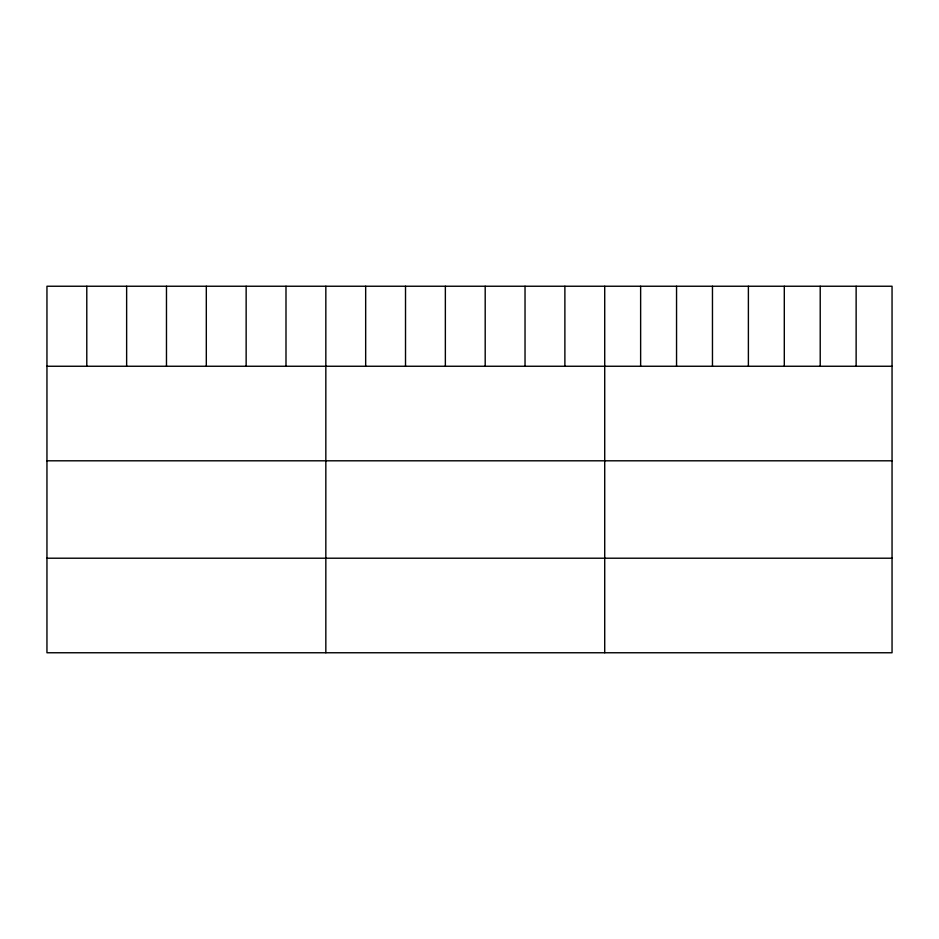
<?xml version="1.0" encoding="UTF-8"?>
<svg xmlns="http://www.w3.org/2000/svg" width="939" height="939" viewBox="0 0 939 939"><rect width="100%" height="100%" fill="white"/><g stroke="black" fill="none" stroke-linecap="round" stroke-linejoin="round"><path stroke-width="1.41" d="M892.05 366.257L892.05 652.758L46.95 652.758L46.95 286.242L892.05 286.242L892.05 366.257L46.95 366.257M46.95 460.803L892.05 460.803M46.95 558.212L892.05 558.212M856.133 286.242L856.133 366.257M820.216 286.242L820.216 366.257M784.3 286.242L784.3 366.257M748.383 286.242L748.383 366.257M712.466 286.242L712.466 366.257M676.549 286.242L676.549 366.257M640.633 286.242L640.633 366.257M604.716 286.242L604.716 652.758M564.879 286.242L564.879 366.257M525.03 286.242L525.03 366.257M485.193 286.242L485.193 366.257M445.356 286.242L445.356 366.257M405.519 286.242L405.519 366.257M365.67 286.242L365.67 366.257M325.833 286.242L325.833 652.758M285.996 286.242L285.996 366.257M246.147 286.242L246.147 366.257M206.31 286.242L206.31 366.257M166.473 286.242L166.473 366.257M126.636 286.242L126.636 366.257M86.787 286.242L86.787 366.257"/></g></svg>
